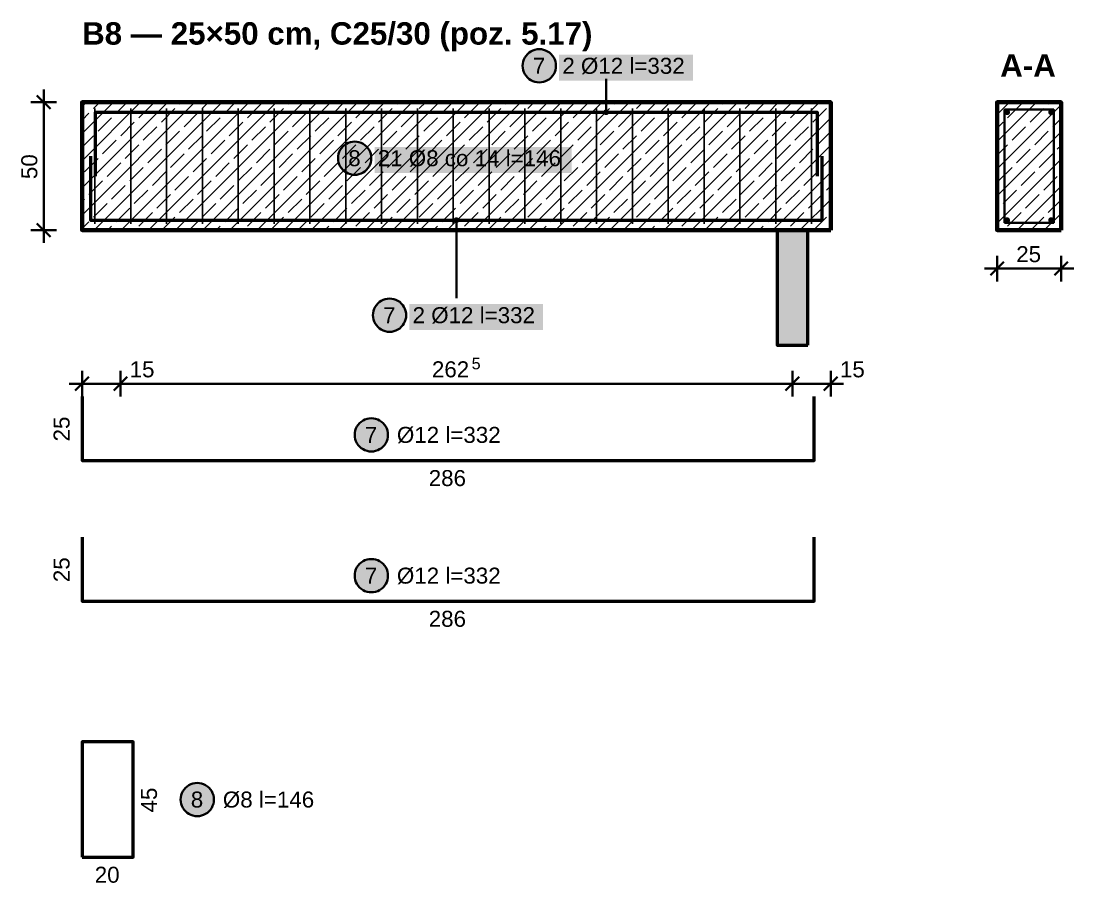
# Model space of a CAD drawing. Header units: metres. Extents: x 0.1 to 11.3, y -15.7 to -0.1.
# Drawn here: x 0.062 to 4.175, y -11.856 to -8.488 of the extents above; entities that cross this region are included whole.
import ezdxf

# ---------------------------------------------------------------- set-up
doc = ezdxf.new("R2010")
doc.units = ezdxf.units.M
for name, color, linetype, lineweight in [('A-KRESKOWANIE', 8, 'Continuous', 18), ('A-MASKA', 7, 'Continuous', 18), ('A-OPISY', 2, 'Continuous', 25), ('K-KONSTR', 7, 'Continuous', 50), ('K-WYMIARY', 1, 'Continuous', 25), ('K-ZBROJENIE', 1, 'Continuous', 100), ('K-ZBROJENIE-OPIS', 2, 'Continuous', 25)]:
    doc.layers.add(name, color=color, linetype=linetype, lineweight=lineweight)
doc.styles.add('PL_ARIAL', font='arial.ttf')
doc.styles.add('PL_ARIAL_B', font='arialbd.ttf')

msp = doc.modelspace()

# ---------------------------------------------------------------- hatches: boundary and pattern name
at = {"layer": 'A-MASKA', "true_color": 0xffffff}
for points in [[(2.1637, -8.7202), (2.6863, -8.7202), (2.6863, -8.619), (2.1637, -8.619)], [(1.4425, -9.0812), (2.2125, -9.0812), (2.2125, -8.98), (1.4425, -8.98)], [(1.5787, -9.6947), (2.1013, -9.6947), (2.1013, -9.5935), (1.5787, -9.5935)]]:
    msp.add_hatch(color=7, dxfattribs=at).paths.add_polyline_path(points)
at = {"layer": 'K-KONSTR', "true_color": 0x000000}
msp.add_hatch(color=7, dxfattribs=at).paths.add_polyline_path([(3.135, -9.755), (3.135, -9.305), (3.015, -9.305), (3.015, -9.755)])
at = {"layer": 'K-ZBROJENIE', "true_color": 0x000000}
for points in [[(3.9252, -8.844), (3.9252, -8.8451), (3.925, -8.8462), (3.9248, -8.8473), (3.9244, -8.8483), (3.9239, -8.8493), (3.9234, -8.8503), (3.9227, -8.8511), (3.922, -8.852), (3.9211, -8.8527), (3.9203, -8.8534), (3.9193, -8.8539), (3.9183, -8.8544), (3.9173, -8.8548), (3.9162, -8.855), (3.9151, -8.8552), (3.914, -8.8552), (3.9129, -8.8552), (3.9118, -8.855), (3.9107, -8.8548), (3.9097, -8.8544), (3.9087, -8.8539), (3.9077, -8.8534), (3.9069, -8.8527), (3.906, -8.852), (3.9053, -8.8511), (3.9046, -8.8503), (3.9041, -8.8493), (3.9036, -8.8483), (3.9032, -8.8473), (3.903, -8.8462), (3.9028, -8.8451), (3.9027, -8.844), (3.9028, -8.8429), (3.903, -8.8418), (3.9032, -8.8407), (3.9036, -8.8397), (3.9041, -8.8387), (3.9046, -8.8377), (3.9053, -8.8369), (3.906, -8.836), (3.9069, -8.8353), (3.9077, -8.8346), (3.9087, -8.8341), (3.9097, -8.8336), (3.9107, -8.8332), (3.9118, -8.833), (3.9129, -8.8328), (3.914, -8.8327), (3.9151, -8.8328), (3.9162, -8.833), (3.9173, -8.8332), (3.9183, -8.8336), (3.9193, -8.8341), (3.9203, -8.8346), (3.9211, -8.8353), (3.922, -8.836), (3.9227, -8.8369), (3.9234, -8.8377), (3.9239, -8.8387), (3.9244, -8.8397), (3.9248, -8.8407), (3.925, -8.8418), (3.9252, -8.8429)], [(4.0972, -8.844), (4.0972, -8.8451), (4.097, -8.8462), (4.0968, -8.8473), (4.0964, -8.8483), (4.0959, -8.8493), (4.0954, -8.8503), (4.0947, -8.8511), (4.094, -8.852), (4.0931, -8.8527), (4.0923, -8.8534), (4.0913, -8.8539), (4.0903, -8.8544), (4.0893, -8.8548), (4.0882, -8.855), (4.0871, -8.8552), (4.086, -8.8552), (4.0849, -8.8552), (4.0838, -8.855), (4.0827, -8.8548), (4.0817, -8.8544), (4.0807, -8.8539), (4.0797, -8.8534), (4.0789, -8.8527), (4.078, -8.852), (4.0773, -8.8511), (4.0766, -8.8503), (4.0761, -8.8493), (4.0756, -8.8483), (4.0752, -8.8473), (4.075, -8.8462), (4.0748, -8.8451), (4.0747, -8.844), (4.0748, -8.8429), (4.075, -8.8418), (4.0752, -8.8407), (4.0756, -8.8397), (4.0761, -8.8387), (4.0766, -8.8377), (4.0773, -8.8369), (4.078, -8.836), (4.0789, -8.8353), (4.0797, -8.8346), (4.0807, -8.8341), (4.0817, -8.8336), (4.0827, -8.8332), (4.0838, -8.833), (4.0849, -8.8328), (4.086, -8.8327), (4.0871, -8.8328), (4.0882, -8.833), (4.0893, -8.8332), (4.0903, -8.8336), (4.0913, -8.8341), (4.0923, -8.8346), (4.0931, -8.8353), (4.094, -8.836), (4.0947, -8.8369), (4.0954, -8.8377), (4.0959, -8.8387), (4.0964, -8.8397), (4.0968, -8.8407), (4.097, -8.8418), (4.0972, -8.8429)], [(3.9252, -9.266), (3.9252, -9.2671), (3.925, -9.2682), (3.9248, -9.2693), (3.9244, -9.2703), (3.9239, -9.2713), (3.9234, -9.2723), (3.9227, -9.2731), (3.922, -9.274), (3.9211, -9.2747), (3.9203, -9.2754), (3.9193, -9.2759), (3.9183, -9.2764), (3.9173, -9.2768), (3.9162, -9.277), (3.9151, -9.2772), (3.914, -9.2773), (3.9129, -9.2772), (3.9118, -9.277), (3.9107, -9.2768), (3.9097, -9.2764), (3.9087, -9.2759), (3.9077, -9.2754), (3.9069, -9.2747), (3.906, -9.274), (3.9053, -9.2731), (3.9046, -9.2723), (3.9041, -9.2713), (3.9036, -9.2703), (3.9032, -9.2693), (3.903, -9.2682), (3.9028, -9.2671), (3.9027, -9.266), (3.9028, -9.2649), (3.903, -9.2638), (3.9032, -9.2627), (3.9036, -9.2617), (3.9041, -9.2607), (3.9046, -9.2597), (3.9053, -9.2589), (3.906, -9.258), (3.9069, -9.2573), (3.9077, -9.2566), (3.9087, -9.2561), (3.9097, -9.2556), (3.9107, -9.2552), (3.9118, -9.255), (3.9129, -9.2548), (3.914, -9.2547), (3.9151, -9.2548), (3.9162, -9.255), (3.9173, -9.2552), (3.9183, -9.2556), (3.9193, -9.2561), (3.9203, -9.2566), (3.9211, -9.2573), (3.922, -9.258), (3.9227, -9.2589), (3.9234, -9.2597), (3.9239, -9.2607), (3.9244, -9.2617), (3.9248, -9.2627), (3.925, -9.2638), (3.9252, -9.2649)], [(4.0972, -9.266), (4.0972, -9.2671), (4.097, -9.2682), (4.0968, -9.2693), (4.0964, -9.2703), (4.0959, -9.2713), (4.0954, -9.2723), (4.0947, -9.2731), (4.094, -9.274), (4.0931, -9.2747), (4.0923, -9.2754), (4.0913, -9.2759), (4.0903, -9.2764), (4.0893, -9.2768), (4.0882, -9.277), (4.0871, -9.2772), (4.086, -9.2773), (4.0849, -9.2772), (4.0838, -9.277), (4.0827, -9.2768), (4.0817, -9.2764), (4.0807, -9.2759), (4.0797, -9.2754), (4.0789, -9.2747), (4.078, -9.274), (4.0773, -9.2731), (4.0766, -9.2723), (4.0761, -9.2713), (4.0756, -9.2703), (4.0752, -9.2693), (4.075, -9.2682), (4.0748, -9.2671), (4.0747, -9.266), (4.0748, -9.2649), (4.075, -9.2638), (4.0752, -9.2627), (4.0756, -9.2617), (4.0761, -9.2607), (4.0766, -9.2597), (4.0773, -9.2589), (4.078, -9.258), (4.0789, -9.2573), (4.0797, -9.2566), (4.0807, -9.2561), (4.0817, -9.2556), (4.0827, -9.2552), (4.0838, -9.255), (4.0849, -9.2548), (4.086, -9.2547), (4.0871, -9.2548), (4.0882, -9.255), (4.0893, -9.2552), (4.0903, -9.2556), (4.0913, -9.2561), (4.0923, -9.2566), (4.0931, -9.2573), (4.094, -9.258), (4.0947, -9.2589), (4.0954, -9.2597), (4.0959, -9.2607), (4.0964, -9.2617), (4.0968, -9.2627), (4.097, -9.2638), (4.0972, -9.2649)]]:
    msp.add_hatch(color=7, dxfattribs=at).paths.add_polyline_path(points)
at = {"layer": 'K-ZBROJENIE-OPIS', "true_color": 0xffffff}
for points in [[(2.1512, -8.6627), (2.1507, -8.6543), (2.149, -8.6459), (2.1463, -8.6379), (2.1425, -8.6302), (2.1378, -8.6232), (2.1322, -8.6168), (2.1258, -8.6112), (2.1187, -8.6065), (2.1111, -8.6027), (2.1031, -8.6), (2.0947, -8.5983), (2.0862, -8.5977), (2.0778, -8.5983), (2.0694, -8.6), (2.0614, -8.6027), (2.0537, -8.6065), (2.0467, -8.6112), (2.0403, -8.6168), (2.0347, -8.6232), (2.03, -8.6302), (2.0262, -8.6379), (2.0235, -8.6459), (2.0218, -8.6543), (2.0212, -8.6627), (2.0218, -8.6712), (2.0235, -8.6796), (2.0262, -8.6876), (2.03, -8.6952), (2.0347, -8.7023), (2.0403, -8.7087), (2.0467, -8.7143), (2.0537, -8.719), (2.0614, -8.7228), (2.0694, -8.7255), (2.0778, -8.7272), (2.0862, -8.7277), (2.0947, -8.7272), (2.1031, -8.7255), (2.1111, -8.7228), (2.1187, -8.719), (2.1258, -8.7143), (2.1322, -8.7087), (2.1378, -8.7023), (2.1425, -8.6952), (2.1463, -8.6876), (2.149, -8.6796), (2.1507, -8.6712)], [(1.43, -9.0237), (1.4295, -9.0153), (1.4278, -9.0069), (1.4251, -8.9989), (1.4213, -8.9912), (1.4166, -8.9842), (1.411, -8.9778), (1.4046, -8.9722), (1.3975, -8.9675), (1.3899, -8.9637), (1.3818, -8.961), (1.3735, -8.9593), (1.365, -8.9588), (1.3565, -8.9593), (1.3482, -8.961), (1.3401, -8.9637), (1.3325, -8.9675), (1.3255, -8.9722), (1.3191, -8.9778), (1.3135, -8.9842), (1.3087, -8.9912), (1.305, -8.9989), (1.3022, -9.0069), (1.3006, -9.0153), (1.3, -9.0237), (1.3006, -9.0322), (1.3022, -9.0406), (1.305, -9.0486), (1.3087, -9.0563), (1.3135, -9.0633), (1.3191, -9.0697), (1.3255, -9.0753), (1.3325, -9.08), (1.3401, -9.0838), (1.3482, -9.0865), (1.3565, -9.0882), (1.365, -9.0887), (1.3735, -9.0882), (1.3818, -9.0865), (1.3899, -9.0838), (1.3975, -9.08), (1.4046, -9.0753), (1.411, -9.0697), (1.4166, -9.0633), (1.4213, -9.0563), (1.4251, -9.0486), (1.4278, -9.0406), (1.4295, -9.0322)], [(1.5662, -9.6372), (1.5657, -9.6288), (1.564, -9.6204), (1.5613, -9.6124), (1.5575, -9.6047), (1.5528, -9.5977), (1.5472, -9.5913), (1.5408, -9.5857), (1.5337, -9.581), (1.5261, -9.5772), (1.5181, -9.5745), (1.5097, -9.5728), (1.5012, -9.5723), (1.4928, -9.5728), (1.4844, -9.5745), (1.4764, -9.5772), (1.4687, -9.581), (1.4617, -9.5857), (1.4553, -9.5913), (1.4497, -9.5977), (1.445, -9.6047), (1.4412, -9.6124), (1.4385, -9.6204), (1.4368, -9.6288), (1.4362, -9.6372), (1.4368, -9.6457), (1.4385, -9.6541), (1.4412, -9.6621), (1.445, -9.6698), (1.4497, -9.6768), (1.4553, -9.6832), (1.4617, -9.6888), (1.4687, -9.6935), (1.4764, -9.6973), (1.4844, -9.7), (1.4928, -9.7017), (1.5012, -9.7022), (1.5097, -9.7017), (1.5181, -9.7), (1.5261, -9.6973), (1.5337, -9.6935), (1.5408, -9.6888), (1.5472, -9.6832), (1.5528, -9.6768), (1.5575, -9.6698), (1.5613, -9.6621), (1.564, -9.6541), (1.5657, -9.6457)], [(1.495, -10.105), (1.4944, -10.0965), (1.4928, -10.0882), (1.4901, -10.0801), (1.4863, -10.0725), (1.4816, -10.0654), (1.476, -10.059), (1.4696, -10.0534), (1.4625, -10.0487), (1.4549, -10.0449), (1.4468, -10.0422), (1.4385, -10.0406), (1.43, -10.04), (1.4215, -10.0406), (1.4132, -10.0422), (1.4051, -10.0449), (1.3975, -10.0487), (1.3904, -10.0534), (1.384, -10.059), (1.3784, -10.0654), (1.3737, -10.0725), (1.3699, -10.0801), (1.3672, -10.0882), (1.3656, -10.0965), (1.365, -10.105), (1.3656, -10.1135), (1.3672, -10.1218), (1.3699, -10.1299), (1.3737, -10.1375), (1.3784, -10.1446), (1.384, -10.151), (1.3904, -10.1566), (1.3975, -10.1613), (1.4051, -10.1651), (1.4132, -10.1678), (1.4215, -10.1694), (1.43, -10.17), (1.4385, -10.1694), (1.4468, -10.1678), (1.4549, -10.1651), (1.4625, -10.1613), (1.4696, -10.1566), (1.476, -10.151), (1.4816, -10.1446), (1.4863, -10.1375), (1.4901, -10.1299), (1.4928, -10.1218), (1.4944, -10.1135)], [(1.495, -10.655), (1.4944, -10.6465), (1.4928, -10.6382), (1.4901, -10.6301), (1.4863, -10.6225), (1.4816, -10.6154), (1.476, -10.609), (1.4696, -10.6034), (1.4625, -10.5987), (1.4549, -10.5949), (1.4468, -10.5922), (1.4385, -10.5906), (1.43, -10.59), (1.4215, -10.5906), (1.4132, -10.5922), (1.4051, -10.5949), (1.3975, -10.5987), (1.3904, -10.6034), (1.384, -10.609), (1.3784, -10.6154), (1.3737, -10.6225), (1.3699, -10.6301), (1.3672, -10.6382), (1.3656, -10.6465), (1.365, -10.655), (1.3656, -10.6635), (1.3672, -10.6718), (1.3699, -10.6799), (1.3737, -10.6875), (1.3784, -10.6946), (1.384, -10.701), (1.3904, -10.7066), (1.3975, -10.7113), (1.4051, -10.7151), (1.4132, -10.7178), (1.4215, -10.7194), (1.43, -10.72), (1.4385, -10.7194), (1.4468, -10.7178), (1.4549, -10.7151), (1.4625, -10.7113), (1.4696, -10.7066), (1.476, -10.701), (1.4816, -10.6946), (1.4863, -10.6875), (1.4901, -10.6799), (1.4928, -10.6718), (1.4944, -10.6635)], [(0.815, -11.53), (0.8144, -11.5215), (0.8128, -11.5132), (0.8101, -11.5051), (0.8063, -11.4975), (0.8016, -11.4904), (0.796, -11.484), (0.7896, -11.4784), (0.7825, -11.4737), (0.7749, -11.4699), (0.7668, -11.4672), (0.7585, -11.4656), (0.75, -11.465), (0.7415, -11.4656), (0.7332, -11.4672), (0.7251, -11.4699), (0.7175, -11.4737), (0.7104, -11.4784), (0.704, -11.484), (0.6984, -11.4904), (0.6937, -11.4975), (0.6899, -11.5051), (0.6872, -11.5132), (0.6856, -11.5215), (0.685, -11.53), (0.6856, -11.5385), (0.6872, -11.5468), (0.6899, -11.5549), (0.6937, -11.5625), (0.6984, -11.5696), (0.704, -11.576), (0.7104, -11.5816), (0.7175, -11.5863), (0.7251, -11.5901), (0.7332, -11.5928), (0.7415, -11.5944), (0.75, -11.595), (0.7585, -11.5944), (0.7668, -11.5928), (0.7749, -11.5901), (0.7825, -11.5863), (0.7896, -11.5816), (0.796, -11.576), (0.8016, -11.5696), (0.8063, -11.5625), (0.8101, -11.5549), (0.8128, -11.5468), (0.8144, -11.5385)]]:
    msp.add_hatch(color=7, dxfattribs=at).paths.add_polyline_path(points)
at = {"layer": 'K-ZBROJENIE-OPIS', "true_color": 0x000000}
for points in [[(2.3588, -8.844), (2.3584, -8.8411), (2.3572, -8.8384), (2.3555, -8.836), (2.3531, -8.8343), (2.3504, -8.8331), (2.3475, -8.8327), (2.3446, -8.8331), (2.3419, -8.8343), (2.3395, -8.836), (2.3378, -8.8384), (2.3366, -8.8411), (2.3363, -8.844), (2.3366, -8.8469), (2.3378, -8.8496), (2.3395, -8.852), (2.3419, -8.8537), (2.3446, -8.8549), (2.3475, -8.8552), (2.3504, -8.8549), (2.3531, -8.8537), (2.3555, -8.852), (2.3572, -8.8496), (2.3584, -8.8469)], [(1.7738, -9.266), (1.7734, -9.2631), (1.7722, -9.2604), (1.7705, -9.258), (1.7681, -9.2563), (1.7654, -9.2551), (1.7625, -9.2547), (1.7596, -9.2551), (1.7569, -9.2563), (1.7545, -9.258), (1.7528, -9.2604), (1.7516, -9.2631), (1.7513, -9.266), (1.7516, -9.2689), (1.7528, -9.2716), (1.7545, -9.274), (1.7569, -9.2757), (1.7596, -9.2769), (1.7625, -9.2773), (1.7654, -9.2769), (1.7681, -9.2757), (1.7705, -9.274), (1.7722, -9.2716), (1.7734, -9.2689)]]:
    msp.add_hatch(color=7, dxfattribs=at).paths.add_polyline_path(points)

# ---------------------------------------------------------------- linework, layer by layer
at = {"layer": 'A-KRESKOWANIE', "lineweight": 25, "ltscale": 0.025}
for points in [[(0.3, -9.2459), (0.7409, -8.805)], [(0.3, -9.1399), (0.6349, -8.805)], [(0.3, -9.0338), (0.5288, -8.805)], [(0.3, -8.9277), (0.4227, -8.805)], [(0.3, -8.8217), (0.3167, -8.805)], [(0.3447, -8.83), (0.3697, -8.805)], [(0.347, -9.305), (0.847, -8.805)], [(0.4331, -8.8477), (0.4758, -8.805)], [(0.4531, -9.305), (0.9531, -8.805)], [(0.5215, -8.8654), (0.5745, -8.8123)], [(0.5591, -9.305), (1.0591, -8.805)], [(0.6099, -8.883), (0.6629, -8.83)], [(0.6652, -9.305), (1.1652, -8.805)], [(0.6806, -8.8123), (0.6879, -8.805)], [(0.769, -8.83), (0.794, -8.805)], [(0.7713, -9.305), (1.2713, -8.805)], [(0.8574, -8.8477), (0.9, -8.805)], [(0.8773, -9.305), (1.3773, -8.805)], [(0.9458, -8.8654), (0.9988, -8.8123)], [(0.9834, -9.305), (1.4834, -8.805)], [(1.0341, -8.883), (1.0872, -8.83)], [(1.0895, -9.305), (1.5895, -8.805)], [(1.1049, -8.8123), (1.1122, -8.805)], [(1.1932, -8.83), (1.2182, -8.805)], [(1.1955, -9.305), (1.6955, -8.805)], [(1.2816, -8.8477), (1.3243, -8.805)], [(1.3016, -9.305), (1.8016, -8.805)], [(1.37, -8.8654), (1.4231, -8.8123)], [(1.4077, -9.305), (1.9077, -8.805)], [(1.4584, -8.883), (1.5114, -8.83)], [(1.5137, -9.305), (2.0137, -8.805)], [(1.5291, -8.8123), (1.5364, -8.805)], [(1.6175, -8.83), (1.6425, -8.805)], [(1.6198, -9.305), (2.1198, -8.805)], [(1.7059, -8.8477), (1.7486, -8.805)], [(1.7259, -9.305), (2.2259, -8.805)], [(1.7943, -8.8654), (1.8473, -8.8123)], [(1.8319, -9.305), (2.3319, -8.805)], [(1.8827, -8.883), (1.9357, -8.83)], [(1.938, -9.305), (2.438, -8.805)], [(1.9534, -8.8123), (1.9607, -8.805)], [(2.0418, -8.83), (2.0668, -8.805)], [(2.0441, -9.305), (2.5441, -8.805)], [(2.1302, -8.8477), (2.1728, -8.805)], [(2.1501, -9.305), (2.6501, -8.805)], [(2.2185, -8.8654), (2.2716, -8.8123)], [(2.2562, -9.305), (2.7562, -8.805)], [(2.3069, -8.883), (2.36, -8.83)], [(2.3623, -9.305), (2.8623, -8.805)], [(2.3776, -8.8123), (2.385, -8.805)], [(2.466, -8.83), (2.491, -8.805)], [(2.4683, -9.305), (2.9683, -8.805)], [(2.5544, -8.8477), (2.5971, -8.805)], [(2.5744, -9.305), (3.0744, -8.805)], [(2.6428, -8.8654), (2.6958, -8.8123)], [(2.6805, -9.305), (3.1805, -8.805)], [(2.7312, -8.883), (2.7842, -8.83)], [(2.8019, -8.8123), (2.8092, -8.805)], [(2.8903, -8.83), (2.9153, -8.805)], [(2.9787, -8.8477), (3.0214, -8.805)], [(3.0671, -8.8654), (3.1201, -8.8123)], [(3.1555, -8.883), (3.2085, -8.83)], [(3.875, -8.959), (4.029, -8.805)], [(3.875, -8.8529), (3.9229, -8.805)], [(3.875, -9.0651), (4.125, -8.8151)], [(3.9156, -8.8654), (3.9686, -8.8123)], [(4.004, -8.883), (4.057, -8.83)], [(4.0747, -8.8123), (4.082, -8.805)], [(0.3, -8.8747), (0.327, -8.8477)], [(0.3624, -8.9184), (0.4154, -8.8654)], [(0.4508, -8.9361), (0.5038, -8.883)], [(0.6983, -8.9007), (0.7513, -8.8477)], [(0.7867, -8.9184), (0.8397, -8.8654)], [(0.875, -8.9361), (0.9281, -8.883)], [(1.1225, -8.9007), (1.1756, -8.8477)], [(1.2109, -8.9184), (1.264, -8.8654)], [(1.2993, -8.9361), (1.3523, -8.883)], [(1.5468, -8.9007), (1.5998, -8.8477)], [(1.6352, -8.9184), (1.6882, -8.8654)], [(1.7236, -8.9361), (1.7766, -8.883)], [(1.9711, -8.9007), (2.0241, -8.8477)], [(2.0594, -8.9184), (2.1125, -8.8654)], [(2.1478, -8.9361), (2.2009, -8.883)], [(2.3953, -8.9007), (2.4484, -8.8477)], [(2.4837, -8.9184), (2.5367, -8.8654)], [(2.5721, -8.9361), (2.6251, -8.883)], [(2.7865, -9.305), (3.225, -8.8665)], [(2.8196, -8.9007), (2.8726, -8.8477)], [(2.908, -8.9184), (2.961, -8.8654)], [(2.9964, -8.9361), (3.0494, -8.883)], [(3.875, -8.906), (3.8979, -8.883)], [(4.0924, -8.9007), (4.125, -8.8681)], [(0.5392, -8.9537), (0.5922, -8.9007)], [(0.6276, -8.9714), (0.6806, -8.9184)], [(0.9634, -8.9537), (1.0165, -8.9007)], [(1.0518, -8.9714), (1.1049, -8.9184)], [(1.3877, -8.9537), (1.4407, -8.9007)], [(1.4761, -8.9714), (1.5291, -8.9184)], [(1.812, -8.9537), (1.865, -8.9007)], [(1.9003, -8.9714), (1.9534, -8.9184)], [(2.2362, -8.9537), (2.2893, -8.9007)], [(2.3246, -8.9714), (2.3776, -8.9184)], [(2.6605, -8.9537), (2.7135, -8.9007)], [(2.7489, -8.9714), (2.8019, -8.9184)], [(3.0848, -8.9537), (3.1378, -8.9007)], [(3.1731, -8.9714), (3.225, -8.9196)], [(3.875, -9.1711), (4.125, -8.9211)], [(3.9333, -8.9537), (3.9863, -8.9007)], [(4.0217, -8.9714), (4.0747, -8.9184)], [(0.3, -8.9808), (0.3447, -8.9361)], [(0.3801, -9.0068), (0.4331, -8.9537)], [(0.7159, -8.9891), (0.769, -8.9361)], [(0.8043, -9.0068), (0.8574, -8.9537)], [(1.1402, -8.9891), (1.1932, -8.9361)], [(1.2286, -9.0068), (1.2816, -8.9537)], [(1.5645, -8.9891), (1.6175, -8.9361)], [(1.6529, -9.0068), (1.7059, -8.9537)], [(1.9887, -8.9891), (2.0418, -8.9361)], [(2.0771, -9.0068), (2.1302, -8.9537)], [(2.413, -8.9891), (2.466, -8.9361)], [(2.5014, -9.0068), (2.5544, -8.9537)], [(2.8373, -8.9891), (2.8903, -8.9361)], [(2.9257, -9.0068), (2.9787, -8.9537)], [(0.4685, -9.0245), (0.5215, -8.9714)], [(0.5568, -9.0421), (0.6099, -8.9891)], [(0.6452, -9.0598), (0.6983, -9.0068)], [(0.8927, -9.0245), (0.9458, -8.9714)], [(0.9811, -9.0421), (1.0341, -8.9891)], [(1.0695, -9.0598), (1.1225, -9.0068)], [(1.317, -9.0245), (1.37, -8.9714)], [(1.4054, -9.0421), (1.4584, -8.9891)], [(1.4938, -9.0598), (1.5468, -9.0068)], [(1.7413, -9.0245), (1.7943, -8.9714)], [(1.8296, -9.0421), (1.8827, -8.9891)], [(1.918, -9.0598), (1.9711, -9.0068)], [(2.1655, -9.0245), (2.2185, -8.9714)], [(2.2539, -9.0421), (2.3069, -8.9891)], [(2.3423, -9.0598), (2.3953, -9.0068)], [(2.5898, -9.0245), (2.6428, -8.9714)], [(2.6782, -9.0421), (2.7312, -8.9891)], [(2.7666, -9.0598), (2.8196, -9.0068)], [(2.8926, -9.305), (3.225, -8.9726)], [(3.014, -9.0245), (3.0671, -8.9714)], [(3.1024, -9.0421), (3.1555, -8.9891)], [(3.875, -9.012), (3.9156, -8.9714)], [(3.951, -9.0421), (4.004, -8.9891)], [(4.0393, -9.0598), (4.0924, -9.0068)], [(4.1101, -8.9891), (4.125, -8.9742)], [(0.3094, -9.0775), (0.3624, -9.0245)], [(0.3977, -9.0952), (0.4508, -9.0421)], [(0.7336, -9.0775), (0.7867, -9.0245)], [(0.822, -9.0952), (0.875, -9.0421)], [(1.1579, -9.0775), (1.2109, -9.0245)], [(1.2463, -9.0952), (1.2993, -9.0421)], [(1.5822, -9.0775), (1.6352, -9.0245)], [(1.6705, -9.0952), (1.7236, -9.0421)], [(2.0064, -9.0775), (2.0594, -9.0245)], [(2.0948, -9.0952), (2.1478, -9.0421)], [(2.4307, -9.0775), (2.4837, -9.0245)], [(2.5191, -9.0952), (2.5721, -9.0421)], [(2.8549, -9.0775), (2.908, -9.0245)], [(2.9433, -9.0952), (2.9964, -9.0421)], [(3.1908, -9.0598), (3.225, -9.0256)], [(3.875, -9.2772), (4.125, -9.0272)], [(0.4861, -9.1128), (0.5392, -9.0598)], [(0.5745, -9.1305), (0.6276, -9.0775)], [(0.9104, -9.1128), (0.9634, -9.0598)], [(0.9988, -9.1305), (1.0518, -9.0775)], [(1.3347, -9.1128), (1.3877, -9.0598)], [(1.4231, -9.1305), (1.4761, -9.0775)], [(1.7589, -9.1128), (1.812, -9.0598)], [(1.8473, -9.1305), (1.9003, -9.0775)], [(2.1832, -9.1128), (2.2362, -9.0598)], [(2.2716, -9.1305), (2.3246, -9.0775)], [(2.6075, -9.1128), (2.6605, -9.0598)], [(2.6958, -9.1305), (2.7489, -9.0775)], [(2.9987, -9.305), (3.225, -9.0787)], [(3.0317, -9.1128), (3.0848, -9.0598)], [(3.1201, -9.1305), (3.1731, -9.0775)], [(3.8802, -9.1128), (3.9333, -9.0598)], [(3.9686, -9.1305), (4.0217, -9.0775)], [(0.327, -9.1659), (0.3801, -9.1128)], [(0.4154, -9.1835), (0.4685, -9.1305)], [(0.6629, -9.1482), (0.7159, -9.0952)], [(0.7513, -9.1659), (0.8043, -9.1128)], [(0.8397, -9.1835), (0.8927, -9.1305)], [(1.0872, -9.1482), (1.1402, -9.0952)], [(1.1756, -9.1659), (1.2286, -9.1128)], [(1.264, -9.1835), (1.317, -9.1305)], [(1.5114, -9.1482), (1.5645, -9.0952)], [(1.5998, -9.1659), (1.6529, -9.1128)], [(1.6882, -9.1835), (1.7413, -9.1305)], [(1.9357, -9.1482), (1.9887, -9.0952)], [(2.0241, -9.1659), (2.0771, -9.1128)], [(2.1125, -9.1835), (2.1655, -9.1305)], [(2.36, -9.1482), (2.413, -9.0952)], [(2.4484, -9.1659), (2.5014, -9.1128)], [(2.5367, -9.1835), (2.5898, -9.1305)], [(2.7842, -9.1482), (2.8373, -9.0952)], [(2.8726, -9.1659), (2.9257, -9.1128)], [(2.961, -9.1835), (3.014, -9.1305)], [(3.2085, -9.1482), (3.225, -9.1317)], [(4.057, -9.1482), (4.1101, -9.0952)], [(0.5038, -9.2012), (0.5568, -9.1482)], [(0.5922, -9.2189), (0.6452, -9.1659)], [(0.9281, -9.2012), (0.9811, -9.1482)], [(1.0165, -9.2189), (1.0695, -9.1659)], [(1.3523, -9.2012), (1.4054, -9.1482)], [(1.4407, -9.2189), (1.4938, -9.1659)], [(1.7766, -9.2012), (1.8296, -9.1482)], [(1.865, -9.2189), (1.918, -9.1659)], [(2.2009, -9.2012), (2.2539, -9.1482)], [(2.2893, -9.2189), (2.3423, -9.1659)], [(2.6251, -9.2012), (2.6782, -9.1482)], [(2.7135, -9.2189), (2.7666, -9.1659)], [(3.0494, -9.2012), (3.1024, -9.1482)], [(3.1378, -9.2189), (3.1908, -9.1659)], [(3.8979, -9.2012), (3.951, -9.1482)], [(3.9533, -9.305), (4.125, -9.1333)], [(3.9863, -9.2189), (4.0393, -9.1659)], [(0.3, -9.1929), (0.3094, -9.1835)], [(0.3447, -9.2543), (0.3977, -9.2012)], [(0.6806, -9.2366), (0.7336, -9.1835)], [(0.769, -9.2543), (0.822, -9.2012)], [(1.1049, -9.2366), (1.1579, -9.1835)], [(1.1932, -9.2543), (1.2463, -9.2012)], [(1.5291, -9.2366), (1.5822, -9.1835)], [(1.6175, -9.2543), (1.6705, -9.2012)], [(1.9534, -9.2366), (2.0064, -9.1835)], [(2.0418, -9.2543), (2.0948, -9.2012)], [(2.3776, -9.2366), (2.4307, -9.1835)], [(2.466, -9.2543), (2.5191, -9.2012)], [(2.8019, -9.2366), (2.8549, -9.1835)], [(2.8903, -9.2543), (2.9433, -9.2012)], [(3.1047, -9.305), (3.225, -9.1847)], [(4.0747, -9.2366), (4.125, -9.1863)], [(0.4331, -9.2719), (0.4861, -9.2189)], [(0.5215, -9.2896), (0.5745, -9.2366)], [(0.6122, -9.305), (0.6629, -9.2543)], [(0.8574, -9.2719), (0.9104, -9.2189)], [(0.9458, -9.2896), (0.9988, -9.2366)], [(1.0364, -9.305), (1.0872, -9.2543)], [(1.2816, -9.2719), (1.3347, -9.2189)], [(1.37, -9.2896), (1.4231, -9.2366)], [(1.4607, -9.305), (1.5114, -9.2543)], [(1.7059, -9.2719), (1.7589, -9.2189)], [(1.7943, -9.2896), (1.8473, -9.2366)], [(1.885, -9.305), (1.9357, -9.2543)], [(2.1302, -9.2719), (2.1832, -9.2189)], [(2.2185, -9.2896), (2.2716, -9.2366)], [(2.3092, -9.305), (2.36, -9.2543)], [(2.5544, -9.2719), (2.6075, -9.2189)], [(2.6428, -9.2896), (2.6958, -9.2366)], [(2.7335, -9.305), (2.7842, -9.2543)], [(2.9787, -9.2719), (3.0317, -9.2189)], [(3.0671, -9.2896), (3.1201, -9.2366)], [(3.1578, -9.305), (3.2085, -9.2543)], [(3.875, -9.2242), (3.8802, -9.2189)], [(3.9156, -9.2896), (3.9686, -9.2366)], [(4.0063, -9.305), (4.057, -9.2543)], [(4.0593, -9.305), (4.125, -9.2393)], [(0.3, -9.299), (0.327, -9.2719)], [(0.4, -9.305), (0.4154, -9.2896)], [(0.7182, -9.305), (0.7513, -9.2719)], [(0.8243, -9.305), (0.8397, -9.2896)], [(1.1425, -9.305), (1.1756, -9.2719)], [(1.2486, -9.305), (1.264, -9.2896)], [(1.5668, -9.305), (1.5998, -9.2719)], [(1.6728, -9.305), (1.6882, -9.2896)], [(1.991, -9.305), (2.0241, -9.2719)], [(2.0971, -9.305), (2.1125, -9.2896)], [(2.4153, -9.305), (2.4484, -9.2719)], [(2.5214, -9.305), (2.5367, -9.2896)], [(2.8396, -9.305), (2.8726, -9.2719)], [(2.9456, -9.305), (2.961, -9.2896)], [(3.2108, -9.305), (3.225, -9.2908)], [(4.1124, -9.305), (4.125, -9.2924)]]:
    msp.add_lwpolyline(points, dxfattribs=at)
at = {"layer": 'K-KONSTR', "lineweight": 70, "ltscale": 0.025}
for points in [[(3.225, -9.305), (3.225, -8.805), (0.3, -8.805), (0.3, -9.305)], [(4.125, -9.305), (4.125, -8.805), (3.875, -8.805), (3.875, -9.305)]]:
    msp.add_lwpolyline(points, close=True, dxfattribs=at)
at = {"layer": 'K-KONSTR', "lineweight": 50, "ltscale": 0.025}
msp.add_lwpolyline([(3.135, -9.755), (3.135, -9.305), (3.015, -9.305), (3.015, -9.755)], close=True, dxfattribs=at)
at = {"layer": 'K-WYMIARY', "lineweight": 35, "ltscale": 0.025}
for points in [[(0.15, -9.355), (0.15, -8.755)], [(0.1765, -8.8315), (0.1235, -8.7785)], [(0.1, -8.805), (0.2, -8.805)], [(0.1765, -9.3315), (0.1235, -9.2785)], [(0.1, -9.305), (0.2, -9.305)], [(3.875, -9.505), (3.875, -9.405)], [(4.125, -9.505), (4.125, -9.405)], [(3.825, -9.455), (4.175, -9.455)], [(3.8485, -9.4815), (3.9015, -9.4285)], [(4.0985, -9.4815), (4.1515, -9.4285)], [(0.3, -9.955), (0.3, -9.855)], [(0.45, -9.955), (0.45, -9.855)], [(3.075, -9.955), (3.075, -9.855)], [(3.225, -9.955), (3.225, -9.855)], [(0.25, -9.905), (3.275, -9.905)], [(0.2735, -9.9315), (0.3265, -9.8785)], [(0.4235, -9.9315), (0.4765, -9.8785)], [(3.0485, -9.9315), (3.1015, -9.8785)], [(3.1985, -9.9315), (3.2515, -9.8785)]]:
    msp.add_lwpolyline(points, dxfattribs=at)
at = {"layer": 'K-ZBROJENIE', "lineweight": 25, "ltscale": 0.025}
for points in [[(0.35, -9.28), (0.35, -8.83)], [(0.49, -9.28), (0.49, -8.83)], [(0.63, -9.28), (0.63, -8.83)], [(0.77, -9.28), (0.77, -8.83)], [(0.91, -9.28), (0.91, -8.83)], [(1.05, -9.28), (1.05, -8.83)], [(1.19, -9.28), (1.19, -8.83)], [(1.33, -9.28), (1.33, -8.83)], [(1.47, -9.28), (1.47, -8.83)], [(1.61, -9.28), (1.61, -8.83)], [(1.75, -9.28), (1.75, -8.83)], [(1.89, -9.28), (1.89, -8.83)], [(2.03, -9.28), (2.03, -8.83)], [(2.17, -9.28), (2.17, -8.83)], [(2.31, -9.28), (2.31, -8.83)], [(2.45, -9.28), (2.45, -8.83)], [(2.59, -9.28), (2.59, -8.83)], [(2.73, -9.28), (2.73, -8.83)], [(2.87, -9.28), (2.87, -8.83)], [(3.01, -9.28), (3.01, -8.83)], [(3.15, -9.28), (3.15, -8.83)]]:
    msp.add_lwpolyline(points, dxfattribs=at)
at = {"layer": 'K-ZBROJENIE', "lineweight": 35, "ltscale": 0.025}
msp.add_lwpolyline([(3.904, -9.276), (4.096, -9.276), (4.096, -8.834), (3.904, -8.834)], close=True, dxfattribs=at)
at = {"layer": 'K-ZBROJENIE', "lineweight": 50, "ltscale": 0.025}
for points in [[(0.353, -9.094), (0.353, -8.844), (3.172, -8.844), (3.172, -9.094)], [(0.333, -9.016), (0.333, -9.266), (3.192, -9.266), (3.192, -9.016)], [(0.3, -9.955), (0.3, -10.205), (3.16, -10.205), (3.16, -9.955)], [(0.3, -10.505), (0.3, -10.755), (3.16, -10.755), (3.16, -10.505)]]:
    msp.add_lwpolyline(points, dxfattribs=at)
msp.add_lwpolyline([(0.3, -11.755), (0.5, -11.755), (0.5, -11.305), (0.3, -11.305)], close=True, dxfattribs=at)
at = {"layer": 'K-ZBROJENIE-OPIS', "lineweight": 35, "ltscale": 0.025}
for points in [[(2.1512, -8.6627), (2.1507, -8.6543), (2.149, -8.6459), (2.1463, -8.6379), (2.1425, -8.6302), (2.1378, -8.6232), (2.1322, -8.6168), (2.1258, -8.6112), (2.1187, -8.6065), (2.1111, -8.6027), (2.1031, -8.6), (2.0947, -8.5983), (2.0862, -8.5977), (2.0778, -8.5983), (2.0694, -8.6), (2.0614, -8.6027), (2.0537, -8.6065), (2.0467, -8.6112), (2.0403, -8.6168), (2.0347, -8.6232), (2.03, -8.6302), (2.0262, -8.6379), (2.0235, -8.6459), (2.0218, -8.6543), (2.0212, -8.6627), (2.0218, -8.6712), (2.0235, -8.6796), (2.0262, -8.6876), (2.03, -8.6952), (2.0347, -8.7023), (2.0403, -8.7087), (2.0467, -8.7143), (2.0537, -8.719), (2.0614, -8.7228), (2.0694, -8.7255), (2.0778, -8.7272), (2.0862, -8.7277), (2.0947, -8.7272), (2.1031, -8.7255), (2.1111, -8.7228), (2.1187, -8.719), (2.1258, -8.7143), (2.1322, -8.7087), (2.1378, -8.7023), (2.1425, -8.6952), (2.1463, -8.6876), (2.149, -8.6796), (2.1507, -8.6712)], [(1.43, -9.0237), (1.4295, -9.0153), (1.4278, -9.0069), (1.4251, -8.9989), (1.4213, -8.9912), (1.4166, -8.9842), (1.411, -8.9778), (1.4046, -8.9722), (1.3975, -8.9675), (1.3899, -8.9637), (1.3818, -8.961), (1.3735, -8.9593), (1.365, -8.9588), (1.3565, -8.9593), (1.3482, -8.961), (1.3401, -8.9637), (1.3325, -8.9675), (1.3255, -8.9722), (1.3191, -8.9778), (1.3135, -8.9842), (1.3087, -8.9912), (1.305, -8.9989), (1.3022, -9.0069), (1.3006, -9.0153), (1.3, -9.0237), (1.3006, -9.0322), (1.3022, -9.0406), (1.305, -9.0486), (1.3087, -9.0563), (1.3135, -9.0633), (1.3191, -9.0697), (1.3255, -9.0753), (1.3325, -9.08), (1.3401, -9.0838), (1.3482, -9.0865), (1.3565, -9.0882), (1.365, -9.0887), (1.3735, -9.0882), (1.3818, -9.0865), (1.3899, -9.0838), (1.3975, -9.08), (1.4046, -9.0753), (1.411, -9.0697), (1.4166, -9.0633), (1.4213, -9.0563), (1.4251, -9.0486), (1.4278, -9.0406), (1.4295, -9.0322)], [(1.5662, -9.6372), (1.5657, -9.6288), (1.564, -9.6204), (1.5613, -9.6124), (1.5575, -9.6047), (1.5528, -9.5977), (1.5472, -9.5913), (1.5408, -9.5857), (1.5337, -9.581), (1.5261, -9.5772), (1.5181, -9.5745), (1.5097, -9.5728), (1.5012, -9.5723), (1.4928, -9.5728), (1.4844, -9.5745), (1.4764, -9.5772), (1.4687, -9.581), (1.4617, -9.5857), (1.4553, -9.5913), (1.4497, -9.5977), (1.445, -9.6047), (1.4412, -9.6124), (1.4385, -9.6204), (1.4368, -9.6288), (1.4362, -9.6372), (1.4368, -9.6457), (1.4385, -9.6541), (1.4412, -9.6621), (1.445, -9.6698), (1.4497, -9.6768), (1.4553, -9.6832), (1.4617, -9.6888), (1.4687, -9.6935), (1.4764, -9.6973), (1.4844, -9.7), (1.4928, -9.7017), (1.5012, -9.7022), (1.5097, -9.7017), (1.5181, -9.7), (1.5261, -9.6973), (1.5337, -9.6935), (1.5408, -9.6888), (1.5472, -9.6832), (1.5528, -9.6768), (1.5575, -9.6698), (1.5613, -9.6621), (1.564, -9.6541), (1.5657, -9.6457)], [(1.495, -10.105), (1.4944, -10.0965), (1.4928, -10.0882), (1.4901, -10.0801), (1.4863, -10.0725), (1.4816, -10.0654), (1.476, -10.059), (1.4696, -10.0534), (1.4625, -10.0487), (1.4549, -10.0449), (1.4468, -10.0422), (1.4385, -10.0406), (1.43, -10.04), (1.4215, -10.0406), (1.4132, -10.0422), (1.4051, -10.0449), (1.3975, -10.0487), (1.3904, -10.0534), (1.384, -10.059), (1.3784, -10.0654), (1.3737, -10.0725), (1.3699, -10.0801), (1.3672, -10.0882), (1.3656, -10.0965), (1.365, -10.105), (1.3656, -10.1135), (1.3672, -10.1218), (1.3699, -10.1299), (1.3737, -10.1375), (1.3784, -10.1446), (1.384, -10.151), (1.3904, -10.1566), (1.3975, -10.1613), (1.4051, -10.1651), (1.4132, -10.1678), (1.4215, -10.1694), (1.43, -10.17), (1.4385, -10.1694), (1.4468, -10.1678), (1.4549, -10.1651), (1.4625, -10.1613), (1.4696, -10.1566), (1.476, -10.151), (1.4816, -10.1446), (1.4863, -10.1375), (1.4901, -10.1299), (1.4928, -10.1218), (1.4944, -10.1135)], [(1.495, -10.655), (1.4944, -10.6465), (1.4928, -10.6382), (1.4901, -10.6301), (1.4863, -10.6225), (1.4816, -10.6154), (1.476, -10.609), (1.4696, -10.6034), (1.4625, -10.5987), (1.4549, -10.5949), (1.4468, -10.5922), (1.4385, -10.5906), (1.43, -10.59), (1.4215, -10.5906), (1.4132, -10.5922), (1.4051, -10.5949), (1.3975, -10.5987), (1.3904, -10.6034), (1.384, -10.609), (1.3784, -10.6154), (1.3737, -10.6225), (1.3699, -10.6301), (1.3672, -10.6382), (1.3656, -10.6465), (1.365, -10.655), (1.3656, -10.6635), (1.3672, -10.6718), (1.3699, -10.6799), (1.3737, -10.6875), (1.3784, -10.6946), (1.384, -10.701), (1.3904, -10.7066), (1.3975, -10.7113), (1.4051, -10.7151), (1.4132, -10.7178), (1.4215, -10.7194), (1.43, -10.72), (1.4385, -10.7194), (1.4468, -10.7178), (1.4549, -10.7151), (1.4625, -10.7113), (1.4696, -10.7066), (1.476, -10.701), (1.4816, -10.6946), (1.4863, -10.6875), (1.4901, -10.6799), (1.4928, -10.6718), (1.4944, -10.6635)], [(0.815, -11.53), (0.8144, -11.5215), (0.8128, -11.5132), (0.8101, -11.5051), (0.8063, -11.4975), (0.8016, -11.4904), (0.796, -11.484), (0.7896, -11.4784), (0.7825, -11.4737), (0.7749, -11.4699), (0.7668, -11.4672), (0.7585, -11.4656), (0.75, -11.465), (0.7415, -11.4656), (0.7332, -11.4672), (0.7251, -11.4699), (0.7175, -11.4737), (0.7104, -11.4784), (0.704, -11.484), (0.6984, -11.4904), (0.6937, -11.4975), (0.6899, -11.5051), (0.6872, -11.5132), (0.6856, -11.5215), (0.685, -11.53), (0.6856, -11.5385), (0.6872, -11.5468), (0.6899, -11.5549), (0.6937, -11.5625), (0.6984, -11.5696), (0.704, -11.576), (0.7104, -11.5816), (0.7175, -11.5863), (0.7251, -11.5901), (0.7332, -11.5928), (0.7415, -11.5944), (0.75, -11.595), (0.7585, -11.5944), (0.7668, -11.5928), (0.7749, -11.5901), (0.7825, -11.5863), (0.7896, -11.5816), (0.796, -11.576), (0.8016, -11.5696), (0.8063, -11.5625), (0.8101, -11.5549), (0.8128, -11.5468), (0.8144, -11.5385)]]:
    msp.add_lwpolyline(points, close=True, dxfattribs=at)
for points in [[(2.3475, -8.844), (2.3475, -8.714)], [(1.7625, -9.266), (1.7625, -9.571)]]:
    msp.add_lwpolyline(points, dxfattribs=at)

# ---------------------------------------------------------------- texts
at = {"layer": 'A-OPISY', "style": 'PL_ARIAL_B'}
for s, p in [('B8 — 25×50 cm, C25/30 (poz. 5.17)', (0.3, -8.58)), ('A-A', (3.887, -8.705))]:
    msp.add_text(s, height=0.0875, dxfattribs=at).set_placement(p)
at = {"layer": 'K-WYMIARY', "style": 'PL_ARIAL'}
msp.add_text('50', height=0.0625, rotation=90, dxfattribs=at).set_placement((0.125, -9.1055))
for s, height, p in [('25', 0.0625, (3.9495, -9.43)), ('15', 0.0625, (0.4858, -9.88)), ('262', 0.0625, (1.6667, -9.88)), ('5', 0.045, (1.822, -9.8487)), ('15', 0.0625, (3.2608, -9.88))]:
    msp.add_text(s, height=height, dxfattribs=at).set_placement(p)
at = {"layer": 'K-ZBROJENIE-OPIS', "style": 'PL_ARIAL'}
for s, p in [('7', (2.061, -8.694)), ('2 Ø12 l=332', (2.1762, -8.694)), ('8', (1.3398, -9.055)), ('21 Ø8 co 14 l=146', (1.455, -9.055)), ('7', (1.476, -9.6685)), ('2 Ø12 l=332', (1.5912, -9.6685)), ('7', (1.4047, -10.1362)), ('Ø12 l=332', (1.53, -10.1362)), ('286', (1.6542, -10.305)), ('7', (1.4047, -10.6862)), ('Ø12 l=332', (1.53, -10.6862)), ('286', (1.6542, -10.855)), ('8', (0.7247, -11.5612)), ('Ø8 l=146', (0.85, -11.5612)), ('20', (0.3495, -11.855))]:
    msp.add_text(s, height=0.0625, dxfattribs=at).set_placement(p)
for s, p in [('25', (0.2511, -10.1305)), ('25', (0.2511, -10.6805)), ('45', (0.5925, -11.5805))]:
    msp.add_text(s, height=0.0625, rotation=90, dxfattribs=at).set_placement(p)

doc.saveas('drawing.dxf')
